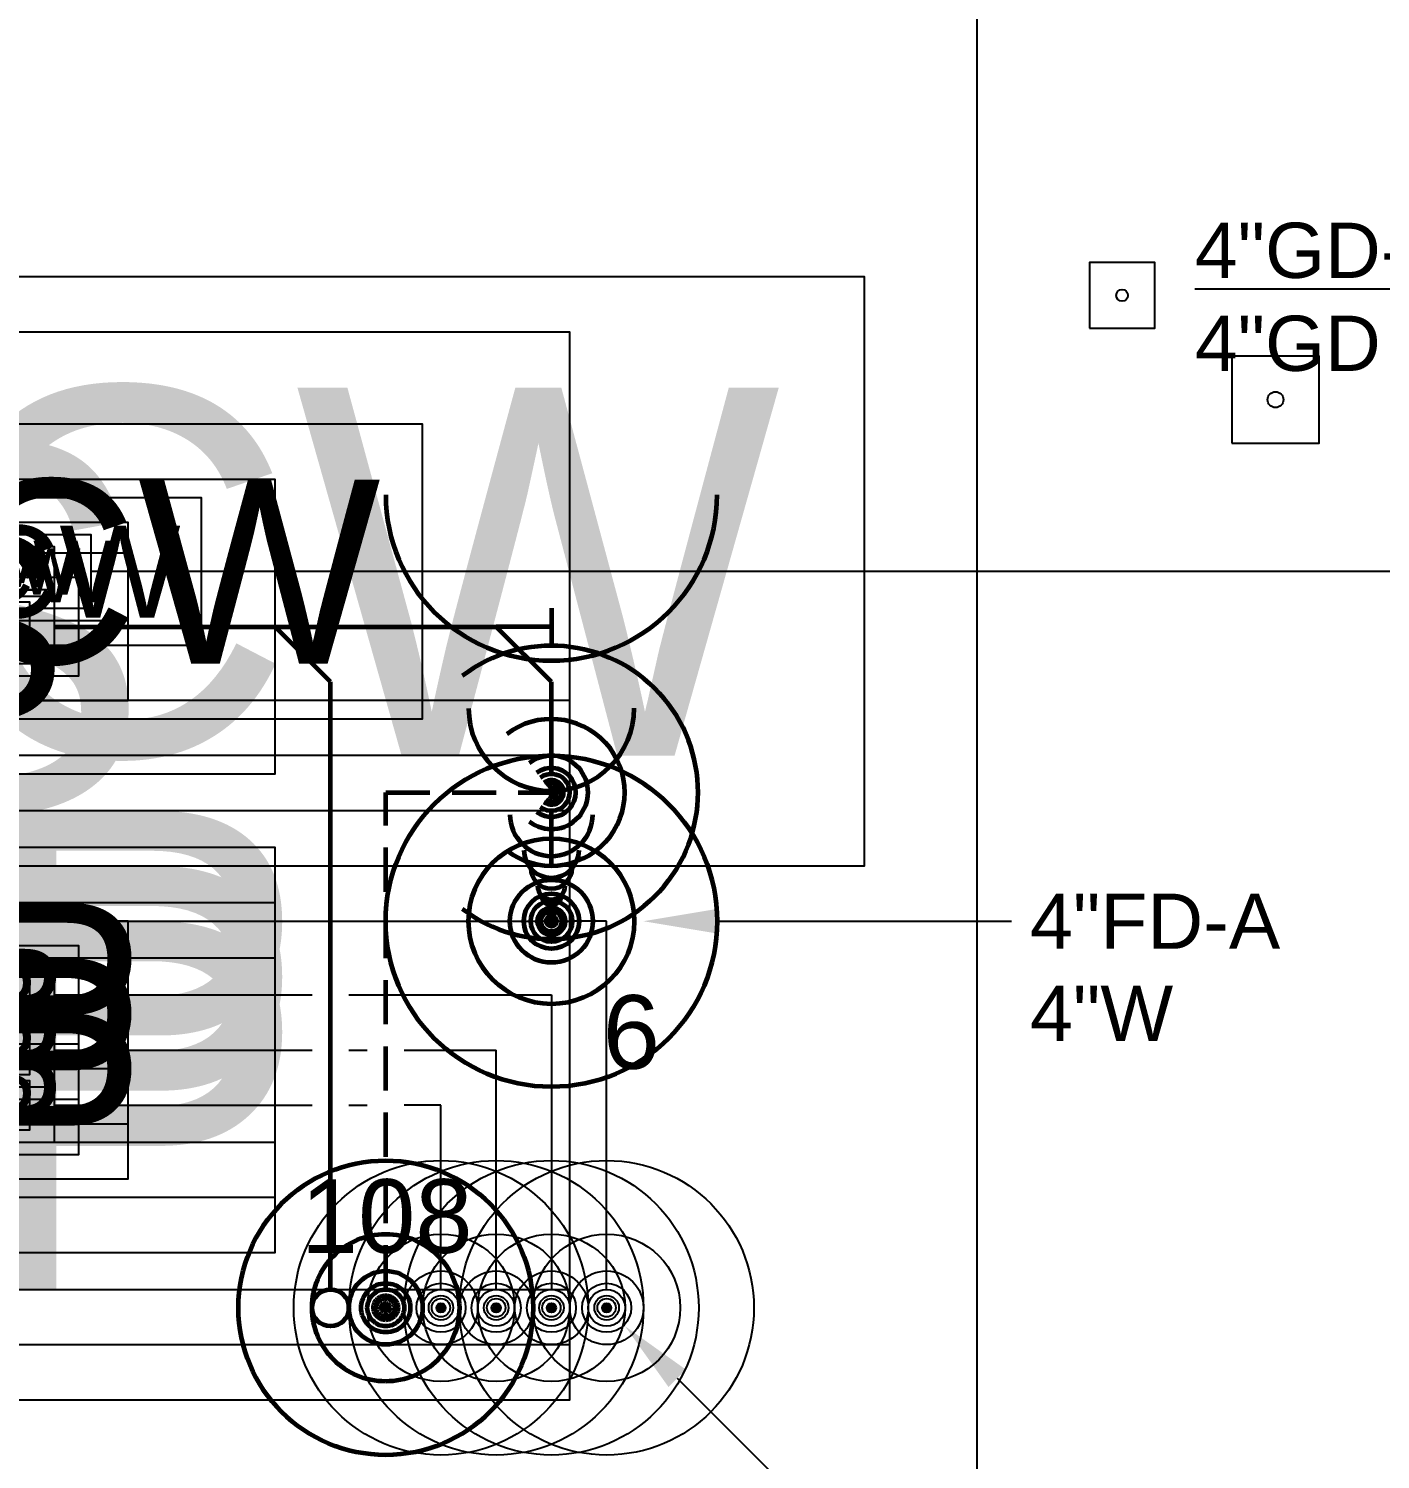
# Model space of a CAD drawing. Extents: x -3956 to 1666, y -2601 to 1886.
# Drawn here: x -2780.2 to -2559.9, y 85 to 318.2 of the extents above; entities that cross this region are included whole.
import ezdxf
from ezdxf.enums import TextEntityAlignment as Align

# ---------------------------------------------------------------- set-up
doc = ezdxf.new("R2010")
doc.units = 0
doc.header["$LTSCALE"] = 36
doc.header["$MEASUREMENT"] = 0
doc.linetypes.add('VENT', pattern=[0.30000000000000004, 0.2, -0.1])
for name, color, linetype in [('G-ANNO-TEXT', 70, 'Continuous'), ('P-GD-N', 3, 'Continuous'), ('P-GD-N @ 128', 3, 'Continuous'), ('P-GD-N @ 96', 3, 'Continuous'), ('P-NDCW-N', 4, 'Continuous'), ('P-NDCW-N @ 1 (1)', 4, 'Continuous'), ('P-NDCW-N @ 1 (2)', 4, 'Continuous'), ('P-NDCW-N @ 128', 4, 'Continuous'), ('P-NDCW-N @ 192', 4, 'Continuous'), ('P-NDCW-N @ 384', 4, 'Continuous'), ('P-NDCW-N @ 48', 4, 'Continuous'), ('P-NDCW-N @ 64', 4, 'Continuous'), ('P-NDCW-N @ 768', 4, 'Continuous'), ('P-NDCW-N @ 96', 4, 'Continuous'), ('P-TP-N', 4, 'Continuous'), ('P-TP-N @ 1 (1)', 4, 'Continuous'), ('P-TP-N @ 1 (2)', 4, 'Continuous'), ('P-TP-N @ 12', 4, 'Continuous'), ('P-TP-N @ 128', 4, 'Continuous'), ('P-TP-N @ 16', 4, 'Continuous'), ('P-TP-N @ 192', 4, 'Continuous'), ('P-TP-N @ 2', 4, 'Continuous'), ('P-TP-N @ 24', 4, 'Continuous'), ('P-TP-N @ 384', 4, 'Continuous'), ('P-TP-N @ 4', 4, 'Continuous'), ('P-TP-N @ 48', 4, 'Continuous'), ('P-TP-N @ 64', 4, 'Continuous'), ('P-TP-N @ 768', 4, 'Continuous'), ('P-TP-N @ 8', 4, 'Continuous'), ('P-TP-N @ 96', 4, 'Continuous')]:
    doc.layers.add(name, color=color, linetype=linetype)
doc.layers.add('P-SAN-DFU', color=7, linetype='Continuous', plot=False)
for name, color, linetype, lineweight in [('P-SAN-N', 6, 'Continuous', 60), ('P-SAN-N @ 1 (1)', 6, 'Continuous', 60), ('P-SAN-N @ 1 (2)', 6, 'Continuous', 60), ('P-SAN-N @ 12', 6, 'Continuous', 60), ('P-SAN-N @ 128', 6, 'Continuous', 60), ('P-SAN-N @ 16', 6, 'Continuous', 60), ('P-SAN-N @ 192', 6, 'Continuous', 60), ('P-SAN-N @ 2', 6, 'Continuous', 60), ('P-SAN-N @ 24', 6, 'Continuous', 60), ('P-SAN-N @ 384', 6, 'Continuous', 60), ('P-SAN-N @ 4', 6, 'Continuous', 60), ('P-SAN-N @ 48', 6, 'Continuous', 60), ('P-SAN-N @ 64', 6, 'Continuous', 60), ('P-SAN-N @ 768', 6, 'Continuous', 60), ('P-SAN-N @ 8', 6, 'Continuous', 60), ('P-SAN-N @ 96', 6, 'Continuous', 60), ('P-SANV-N', 5, 'VENT', 60), ('P-SANV-N @ 1 (1)', 5, 'VENT', 60), ('P-SANV-N @ 1 (2)', 5, 'VENT', 60), ('P-SANV-N @ 12', 5, 'VENT', 60), ('P-SANV-N @ 128', 5, 'VENT', 60), ('P-SANV-N @ 16', 5, 'VENT', 60), ('P-SANV-N @ 192', 5, 'VENT', 60), ('P-SANV-N @ 2', 5, 'VENT', 60), ('P-SANV-N @ 24', 5, 'VENT', 60), ('P-SANV-N @ 384', 5, 'VENT', 60), ('P-SANV-N @ 4', 5, 'VENT', 60), ('P-SANV-N @ 48', 5, 'VENT', 60), ('P-SANV-N @ 64', 5, 'VENT', 60), ('P-SANV-N @ 768', 5, 'VENT', 60), ('P-SANV-N @ 8', 5, 'VENT', 60), ('P-SANV-N @ 96', 5, 'VENT', 60)]:
    doc.layers.add(name, color=color, linetype=linetype, lineweight=lineweight)
doc.styles.add('Arial', font='arial.ttf')

# ---------------------------------------------------------------- blocks, each defined once
blk = doc.blocks.new('*U7')
blk.add_circle((0, 0), 0.03125)
blk = doc.blocks.new('*U1550')
at = {"layer": 'P-SANV-N @ 1 (1)'}
blk.add_blockref('*U7', (-2722.000000014937, 109.7428015229962), dxfattribs=at)
at = {"layer": 'P-SANV-N @ 1 (2)'}
blk.add_blockref('*U7', (-2722.000000014937, 109.7428015229962), dxfattribs=at)
at = {"layer": 'P-SANV-N @ 12', "xscale": 12, "yscale": 12, "zscale": 12}
blk.add_blockref('*U7', (-2722.000000014937, 109.7428015229962), dxfattribs=at)
at = {"layer": 'P-SANV-N @ 128', "xscale": 128, "yscale": 128, "zscale": 128}
blk.add_blockref('*U7', (-2722.000000014937, 109.7428015229962), dxfattribs=at)
at = {"layer": 'P-SANV-N @ 16', "xscale": 16, "yscale": 16, "zscale": 16}
blk.add_blockref('*U7', (-2722.000000014937, 109.7428015229962), dxfattribs=at)
at = {"layer": 'P-SANV-N @ 192', "xscale": 192, "yscale": 192, "zscale": 192}
blk.add_blockref('*U7', (-2722.000000014937, 109.7428015229962), dxfattribs=at)
at = {"layer": 'P-SANV-N @ 2', "xscale": 2, "yscale": 2, "zscale": 2}
blk.add_blockref('*U7', (-2722.000000014937, 109.7428015229962), dxfattribs=at)
at = {"layer": 'P-SANV-N @ 24', "xscale": 24, "yscale": 24, "zscale": 24}
blk.add_blockref('*U7', (-2722.000000014937, 109.7428015229962), dxfattribs=at)
at = {"layer": 'P-SANV-N @ 384', "xscale": 384, "yscale": 384, "zscale": 384}
blk.add_blockref('*U7', (-2722.000000014937, 109.7428015229962), dxfattribs=at)
at = {"layer": 'P-SANV-N @ 4', "xscale": 4, "yscale": 4, "zscale": 4}
blk.add_blockref('*U7', (-2722.000000014937, 109.7428015229962), dxfattribs=at)
at = {"layer": 'P-SANV-N @ 48', "xscale": 48, "yscale": 48, "zscale": 48}
blk.add_blockref('*U7', (-2722.000000014937, 109.7428015229962), dxfattribs=at)
at = {"layer": 'P-SANV-N @ 64', "xscale": 64, "yscale": 64, "zscale": 64}
blk.add_blockref('*U7', (-2722.000000014937, 109.7428015229962), dxfattribs=at)
at = {"layer": 'P-SANV-N @ 768', "xscale": 768, "yscale": 768, "zscale": 768}
blk.add_blockref('*U7', (-2722.000000014937, 109.7428015229962), dxfattribs=at)
at = {"layer": 'P-SANV-N @ 8', "xscale": 8, "yscale": 8, "zscale": 8}
blk.add_blockref('*U7', (-2722.000000014937, 109.7428015229962), dxfattribs=at)
at = {"layer": 'P-SANV-N @ 96', "xscale": 96, "yscale": 96, "zscale": 96}
blk.add_blockref('*U7', (-2722.000000014937, 109.7428015229962), dxfattribs=at)
blk = doc.blocks.new('*U1551')
at = {"layer": 'P-TP-N @ 1 (1)'}
blk.add_blockref('*U7', (-2713.000000014937, 109.7428015229962), dxfattribs=at)
at = {"layer": 'P-TP-N @ 1 (2)'}
blk.add_blockref('*U7', (-2713.000000014937, 109.7428015229962), dxfattribs=at)
at = {"layer": 'P-TP-N @ 12', "xscale": 12, "yscale": 12, "zscale": 12}
blk.add_blockref('*U7', (-2713.000000014937, 109.7428015229962), dxfattribs=at)
at = {"layer": 'P-TP-N @ 128', "xscale": 128, "yscale": 128, "zscale": 128}
blk.add_blockref('*U7', (-2713.000000014937, 109.7428015229962), dxfattribs=at)
at = {"layer": 'P-TP-N @ 16', "xscale": 16, "yscale": 16, "zscale": 16}
blk.add_blockref('*U7', (-2713.000000014937, 109.7428015229962), dxfattribs=at)
at = {"layer": 'P-TP-N @ 192', "xscale": 192, "yscale": 192, "zscale": 192}
blk.add_blockref('*U7', (-2713.000000014937, 109.7428015229962), dxfattribs=at)
at = {"layer": 'P-TP-N @ 2', "xscale": 2, "yscale": 2, "zscale": 2}
blk.add_blockref('*U7', (-2713.000000014937, 109.7428015229962), dxfattribs=at)
at = {"layer": 'P-TP-N @ 24', "xscale": 24, "yscale": 24, "zscale": 24}
blk.add_blockref('*U7', (-2713.000000014937, 109.7428015229962), dxfattribs=at)
at = {"layer": 'P-TP-N @ 384', "xscale": 384, "yscale": 384, "zscale": 384}
blk.add_blockref('*U7', (-2713.000000014937, 109.7428015229962), dxfattribs=at)
at = {"layer": 'P-TP-N @ 4', "xscale": 4, "yscale": 4, "zscale": 4}
blk.add_blockref('*U7', (-2713.000000014937, 109.7428015229962), dxfattribs=at)
at = {"layer": 'P-TP-N @ 48', "xscale": 48, "yscale": 48, "zscale": 48}
blk.add_blockref('*U7', (-2713.000000014937, 109.7428015229962), dxfattribs=at)
at = {"layer": 'P-TP-N @ 64', "xscale": 64, "yscale": 64, "zscale": 64}
blk.add_blockref('*U7', (-2713.000000014937, 109.7428015229962), dxfattribs=at)
at = {"layer": 'P-TP-N @ 768', "xscale": 768, "yscale": 768, "zscale": 768}
blk.add_blockref('*U7', (-2713.000000014937, 109.7428015229962), dxfattribs=at)
at = {"layer": 'P-TP-N @ 8', "xscale": 8, "yscale": 8, "zscale": 8}
blk.add_blockref('*U7', (-2713.000000014937, 109.7428015229962), dxfattribs=at)
at = {"layer": 'P-TP-N @ 96', "xscale": 96, "yscale": 96, "zscale": 96}
blk.add_blockref('*U7', (-2713.000000014937, 109.7428015229962), dxfattribs=at)
blk = doc.blocks.new('*U1569')
at = {"layer": 'P-TP-N @ 1 (1)'}
blk.add_blockref('*U7', (-2704.000000014937, 109.7428015229962), dxfattribs=at)
at = {"layer": 'P-TP-N @ 1 (2)'}
blk.add_blockref('*U7', (-2704.000000014937, 109.7428015229962), dxfattribs=at)
at = {"layer": 'P-TP-N @ 12', "xscale": 12, "yscale": 12, "zscale": 12}
blk.add_blockref('*U7', (-2704.000000014937, 109.7428015229962), dxfattribs=at)
at = {"layer": 'P-TP-N @ 128', "xscale": 128, "yscale": 128, "zscale": 128}
blk.add_blockref('*U7', (-2704.000000014937, 109.7428015229962), dxfattribs=at)
at = {"layer": 'P-TP-N @ 16', "xscale": 16, "yscale": 16, "zscale": 16}
blk.add_blockref('*U7', (-2704.000000014937, 109.7428015229962), dxfattribs=at)
at = {"layer": 'P-TP-N @ 192', "xscale": 192, "yscale": 192, "zscale": 192}
blk.add_blockref('*U7', (-2704.000000014937, 109.7428015229962), dxfattribs=at)
at = {"layer": 'P-TP-N @ 2', "xscale": 2, "yscale": 2, "zscale": 2}
blk.add_blockref('*U7', (-2704.000000014937, 109.7428015229962), dxfattribs=at)
at = {"layer": 'P-TP-N @ 24', "xscale": 24, "yscale": 24, "zscale": 24}
blk.add_blockref('*U7', (-2704.000000014937, 109.7428015229962), dxfattribs=at)
at = {"layer": 'P-TP-N @ 384', "xscale": 384, "yscale": 384, "zscale": 384}
blk.add_blockref('*U7', (-2704.000000014937, 109.7428015229962), dxfattribs=at)
at = {"layer": 'P-TP-N @ 4', "xscale": 4, "yscale": 4, "zscale": 4}
blk.add_blockref('*U7', (-2704.000000014937, 109.7428015229962), dxfattribs=at)
at = {"layer": 'P-TP-N @ 48', "xscale": 48, "yscale": 48, "zscale": 48}
blk.add_blockref('*U7', (-2704.000000014937, 109.7428015229962), dxfattribs=at)
at = {"layer": 'P-TP-N @ 64', "xscale": 64, "yscale": 64, "zscale": 64}
blk.add_blockref('*U7', (-2704.000000014937, 109.7428015229962), dxfattribs=at)
at = {"layer": 'P-TP-N @ 768', "xscale": 768, "yscale": 768, "zscale": 768}
blk.add_blockref('*U7', (-2704.000000014937, 109.7428015229962), dxfattribs=at)
at = {"layer": 'P-TP-N @ 8', "xscale": 8, "yscale": 8, "zscale": 8}
blk.add_blockref('*U7', (-2704.000000014937, 109.7428015229962), dxfattribs=at)
at = {"layer": 'P-TP-N @ 96', "xscale": 96, "yscale": 96, "zscale": 96}
blk.add_blockref('*U7', (-2704.000000014937, 109.7428015229962), dxfattribs=at)
blk = doc.blocks.new('*U1570')
at = {"layer": 'P-TP-N @ 1 (1)'}
blk.add_blockref('*U7', (-2695.000000014937, 109.7428015229962), dxfattribs=at)
at = {"layer": 'P-TP-N @ 1 (2)'}
blk.add_blockref('*U7', (-2695.000000014937, 109.7428015229962), dxfattribs=at)
at = {"layer": 'P-TP-N @ 12', "xscale": 12, "yscale": 12, "zscale": 12}
blk.add_blockref('*U7', (-2695.000000014937, 109.7428015229962), dxfattribs=at)
at = {"layer": 'P-TP-N @ 128', "xscale": 128, "yscale": 128, "zscale": 128}
blk.add_blockref('*U7', (-2695.000000014937, 109.7428015229962), dxfattribs=at)
at = {"layer": 'P-TP-N @ 16', "xscale": 16, "yscale": 16, "zscale": 16}
blk.add_blockref('*U7', (-2695.000000014937, 109.7428015229962), dxfattribs=at)
at = {"layer": 'P-TP-N @ 192', "xscale": 192, "yscale": 192, "zscale": 192}
blk.add_blockref('*U7', (-2695.000000014937, 109.7428015229962), dxfattribs=at)
at = {"layer": 'P-TP-N @ 2', "xscale": 2, "yscale": 2, "zscale": 2}
blk.add_blockref('*U7', (-2695.000000014937, 109.7428015229962), dxfattribs=at)
at = {"layer": 'P-TP-N @ 24', "xscale": 24, "yscale": 24, "zscale": 24}
blk.add_blockref('*U7', (-2695.000000014937, 109.7428015229962), dxfattribs=at)
at = {"layer": 'P-TP-N @ 384', "xscale": 384, "yscale": 384, "zscale": 384}
blk.add_blockref('*U7', (-2695.000000014937, 109.7428015229962), dxfattribs=at)
at = {"layer": 'P-TP-N @ 4', "xscale": 4, "yscale": 4, "zscale": 4}
blk.add_blockref('*U7', (-2695.000000014937, 109.7428015229962), dxfattribs=at)
at = {"layer": 'P-TP-N @ 48', "xscale": 48, "yscale": 48, "zscale": 48}
blk.add_blockref('*U7', (-2695.000000014937, 109.7428015229962), dxfattribs=at)
at = {"layer": 'P-TP-N @ 64', "xscale": 64, "yscale": 64, "zscale": 64}
blk.add_blockref('*U7', (-2695.000000014937, 109.7428015229962), dxfattribs=at)
at = {"layer": 'P-TP-N @ 768', "xscale": 768, "yscale": 768, "zscale": 768}
blk.add_blockref('*U7', (-2695.000000014937, 109.7428015229962), dxfattribs=at)
at = {"layer": 'P-TP-N @ 8', "xscale": 8, "yscale": 8, "zscale": 8}
blk.add_blockref('*U7', (-2695.000000014937, 109.7428015229962), dxfattribs=at)
at = {"layer": 'P-TP-N @ 96', "xscale": 96, "yscale": 96, "zscale": 96}
blk.add_blockref('*U7', (-2695.000000014937, 109.7428015229962), dxfattribs=at)
blk = doc.blocks.new('*U1571')
at = {"layer": 'P-TP-N @ 1 (1)'}
blk.add_blockref('*U7', (-2686.000000014937, 109.7428015229962), dxfattribs=at)
at = {"layer": 'P-TP-N @ 1 (2)'}
blk.add_blockref('*U7', (-2686.000000014937, 109.7428015229962), dxfattribs=at)
at = {"layer": 'P-TP-N @ 12', "xscale": 12, "yscale": 12, "zscale": 12}
blk.add_blockref('*U7', (-2686.000000014937, 109.7428015229962), dxfattribs=at)
at = {"layer": 'P-TP-N @ 128', "xscale": 128, "yscale": 128, "zscale": 128}
blk.add_blockref('*U7', (-2686.000000014937, 109.7428015229962), dxfattribs=at)
at = {"layer": 'P-TP-N @ 16', "xscale": 16, "yscale": 16, "zscale": 16}
blk.add_blockref('*U7', (-2686.000000014937, 109.7428015229962), dxfattribs=at)
at = {"layer": 'P-TP-N @ 192', "xscale": 192, "yscale": 192, "zscale": 192}
blk.add_blockref('*U7', (-2686.000000014937, 109.7428015229962), dxfattribs=at)
at = {"layer": 'P-TP-N @ 2', "xscale": 2, "yscale": 2, "zscale": 2}
blk.add_blockref('*U7', (-2686.000000014937, 109.7428015229962), dxfattribs=at)
at = {"layer": 'P-TP-N @ 24', "xscale": 24, "yscale": 24, "zscale": 24}
blk.add_blockref('*U7', (-2686.000000014937, 109.7428015229962), dxfattribs=at)
at = {"layer": 'P-TP-N @ 384', "xscale": 384, "yscale": 384, "zscale": 384}
blk.add_blockref('*U7', (-2686.000000014937, 109.7428015229962), dxfattribs=at)
at = {"layer": 'P-TP-N @ 4', "xscale": 4, "yscale": 4, "zscale": 4}
blk.add_blockref('*U7', (-2686.000000014937, 109.7428015229962), dxfattribs=at)
at = {"layer": 'P-TP-N @ 48', "xscale": 48, "yscale": 48, "zscale": 48}
blk.add_blockref('*U7', (-2686.000000014937, 109.7428015229962), dxfattribs=at)
at = {"layer": 'P-TP-N @ 64', "xscale": 64, "yscale": 64, "zscale": 64}
blk.add_blockref('*U7', (-2686.000000014937, 109.7428015229962), dxfattribs=at)
at = {"layer": 'P-TP-N @ 768', "xscale": 768, "yscale": 768, "zscale": 768}
blk.add_blockref('*U7', (-2686.000000014937, 109.7428015229962), dxfattribs=at)
at = {"layer": 'P-TP-N @ 8', "xscale": 8, "yscale": 8, "zscale": 8}
blk.add_blockref('*U7', (-2686.000000014937, 109.7428015229962), dxfattribs=at)
at = {"layer": 'P-TP-N @ 96', "xscale": 96, "yscale": 96, "zscale": 96}
blk.add_blockref('*U7', (-2686.000000014937, 109.7428015229962), dxfattribs=at)
blk = doc.blocks.new('*U20')
at = {"linetype": 'Continuous'}
blk.add_circle((0, 0), 0.03515625, dxfattribs=at)
blk.add_arc((0.09046299364832541, 2.556089733746285e-18), 0.03515625, 90, 270, dxfattribs=at)
blk = doc.blocks.new('*U1578')
at = {"layer": 'P-SAN-N @ 1 (1)', "rotation": 90}
blk.add_blockref('*U20', (-2695.000000014937, 172.7428015229962), dxfattribs=at)
at = {"layer": 'P-SAN-N @ 1 (2)', "rotation": 90}
blk.add_blockref('*U20', (-2695.000000014937, 172.7428015229962), dxfattribs=at)
at = {"layer": 'P-SAN-N @ 12', "xscale": 12, "yscale": 12, "zscale": 12, "rotation": 90}
blk.add_blockref('*U20', (-2695.000000014937, 172.7428015229962), dxfattribs=at)
at = {"layer": 'P-SAN-N @ 128', "xscale": 128, "yscale": 128, "zscale": 128, "rotation": 90}
blk.add_blockref('*U20', (-2695.000000014937, 172.7428015229962), dxfattribs=at)
at = {"layer": 'P-SAN-N @ 16', "xscale": 16, "yscale": 16, "zscale": 16, "rotation": 90}
blk.add_blockref('*U20', (-2695.000000014937, 172.7428015229962), dxfattribs=at)
at = {"layer": 'P-SAN-N @ 192', "xscale": 192, "yscale": 192, "zscale": 192, "rotation": 90}
blk.add_blockref('*U20', (-2695.000000014937, 172.7428015229962), dxfattribs=at)
at = {"layer": 'P-SAN-N @ 2', "xscale": 2, "yscale": 2, "zscale": 2, "rotation": 90}
blk.add_blockref('*U20', (-2695.000000014937, 172.7428015229962), dxfattribs=at)
at = {"layer": 'P-SAN-N @ 24', "xscale": 24, "yscale": 24, "zscale": 24, "rotation": 90}
blk.add_blockref('*U20', (-2695.000000014937, 172.7428015229962), dxfattribs=at)
at = {"layer": 'P-SAN-N @ 384', "xscale": 384, "yscale": 384, "zscale": 384, "rotation": 90}
blk.add_blockref('*U20', (-2695.000000014937, 172.7428015229962), dxfattribs=at)
at = {"layer": 'P-SAN-N @ 4', "xscale": 4, "yscale": 4, "zscale": 4, "rotation": 90}
blk.add_blockref('*U20', (-2695.000000014937, 172.7428015229962), dxfattribs=at)
at = {"layer": 'P-SAN-N @ 48', "xscale": 48, "yscale": 48, "zscale": 48, "rotation": 90}
blk.add_blockref('*U20', (-2695.000000014937, 172.7428015229962), dxfattribs=at)
at = {"layer": 'P-SAN-N @ 64', "xscale": 64, "yscale": 64, "zscale": 64, "rotation": 90}
blk.add_blockref('*U20', (-2695.000000014937, 172.7428015229962), dxfattribs=at)
at = {"layer": 'P-SAN-N @ 768', "xscale": 768, "yscale": 768, "zscale": 768, "rotation": 90}
blk.add_blockref('*U20', (-2695.000000014937, 172.7428015229962), dxfattribs=at)
at = {"layer": 'P-SAN-N @ 8', "xscale": 8, "yscale": 8, "zscale": 8, "rotation": 90}
blk.add_blockref('*U20', (-2695.000000014937, 172.7428015229962), dxfattribs=at)
at = {"layer": 'P-SAN-N @ 96', "xscale": 96, "yscale": 96, "zscale": 96, "rotation": 90}
blk.add_blockref('*U20', (-2695.000000014937, 172.7428015229962), dxfattribs=at)
blk = doc.blocks.new('Pipe-Plan')
for p, q in [((-0.09375000000000007, -0.03124999999999999), (-0.09375000000000007, 0.03125000000000001)), ((-0.09375000000000007, 7.654042494670958e-18), (-4.510281037539698e-17, -2.8775150500842e-17))]:
    blk.add_line(p, q)
blk = doc.blocks.new('*U13')
at = {"linetype": 'Continuous'}
blk.add_arc((0, 0), 0.03111555437015312, 232.5669694738212, 127.4330305261797, dxfattribs=at)
blk = doc.blocks.new('*U1579')
at = {"layer": 'P-SAN-N @ 1 (1)'}
blk.add_blockref('*U13', (-2695.000000014937, 193.7428015229962), dxfattribs=at)
at = {"layer": 'P-SAN-N @ 1 (2)'}
blk.add_blockref('*U13', (-2695.000000014937, 193.7428015229962), dxfattribs=at)
at = {"layer": 'P-SAN-N @ 12', "xscale": 12, "yscale": 12, "zscale": 12}
blk.add_blockref('*U13', (-2695.000000014937, 193.7428015229962), dxfattribs=at)
at = {"layer": 'P-SAN-N @ 128', "xscale": 128, "yscale": 128, "zscale": 128}
blk.add_blockref('*U13', (-2695.000000014937, 193.7428015229962), dxfattribs=at)
at = {"layer": 'P-SAN-N @ 16', "xscale": 16, "yscale": 16, "zscale": 16}
blk.add_blockref('*U13', (-2695.000000014937, 193.7428015229962), dxfattribs=at)
at = {"layer": 'P-SAN-N @ 192', "xscale": 192, "yscale": 192, "zscale": 192}
blk.add_blockref('*U13', (-2695.000000014937, 193.7428015229962), dxfattribs=at)
at = {"layer": 'P-SAN-N @ 2', "xscale": 2, "yscale": 2, "zscale": 2}
blk.add_blockref('*U13', (-2695.000000014937, 193.7428015229962), dxfattribs=at)
at = {"layer": 'P-SAN-N @ 24', "xscale": 24, "yscale": 24, "zscale": 24}
blk.add_blockref('*U13', (-2695.000000014937, 193.7428015229962), dxfattribs=at)
at = {"layer": 'P-SAN-N @ 384', "xscale": 384, "yscale": 384, "zscale": 384}
blk.add_blockref('*U13', (-2695.000000014937, 193.7428015229962), dxfattribs=at)
at = {"layer": 'P-SAN-N @ 4', "xscale": 4, "yscale": 4, "zscale": 4}
blk.add_blockref('*U13', (-2695.000000014937, 193.7428015229962), dxfattribs=at)
at = {"layer": 'P-SAN-N @ 48', "xscale": 48, "yscale": 48, "zscale": 48}
blk.add_blockref('*U13', (-2695.000000014937, 193.7428015229962), dxfattribs=at)
at = {"layer": 'P-SAN-N @ 64', "xscale": 64, "yscale": 64, "zscale": 64}
blk.add_blockref('*U13', (-2695.000000014937, 193.7428015229962), dxfattribs=at)
at = {"layer": 'P-SAN-N @ 768', "xscale": 768, "yscale": 768, "zscale": 768}
blk.add_blockref('*U13', (-2695.000000014937, 193.7428015229962), dxfattribs=at)
at = {"layer": 'P-SAN-N @ 8', "xscale": 8, "yscale": 8, "zscale": 8}
blk.add_blockref('*U13', (-2695.000000014937, 193.7428015229962), dxfattribs=at)
at = {"layer": 'P-SAN-N @ 96', "xscale": 96, "yscale": 96, "zscale": 96}
blk.add_blockref('*U13', (-2695.000000014937, 193.7428015229962), dxfattribs=at)
blk = doc.blocks.new('*U68')
at = {"layer": 'DEFPOINTS'}
blk.add_lwpolyline([(-0.125, -0.06249999999999999), (0.125, -0.06249999999999998), (0.125, 0.06250000000000003), (-0.125, 0.0625)], close=True, dxfattribs=at)
at = {"style": 'Arial'}
blk.add_text('S', height=0.078125, dxfattribs=at).set_placement((-2.383437588677995e-17, 0), align=Align.MIDDLE)
blk = doc.blocks.new('*U1592')
at = {"layer": 'P-SAN-N @ 1 (1)', "linetype": 'ByBlock', "lineweight": -2}
blk.add_blockref('*U68', (-2788.000000014937, 220.7428015229962), dxfattribs=at)
at = {"layer": 'P-SAN-N @ 1 (2)', "linetype": 'ByBlock', "lineweight": -2}
blk.add_blockref('*U68', (-2788.000000014937, 220.7428015229962), dxfattribs=at)
at = {"layer": 'P-SAN-N @ 128', "linetype": 'ByBlock', "lineweight": -2, "xscale": 128, "yscale": 128, "zscale": 128}
blk.add_blockref('*U68', (-2788.000000014937, 220.7428015229962), dxfattribs=at)
at = {"layer": 'P-SAN-N @ 192', "linetype": 'ByBlock', "lineweight": -2, "xscale": 192, "yscale": 192, "zscale": 192}
blk.add_blockref('*U68', (-2788.000000014937, 220.7428015229962), dxfattribs=at)
at = {"layer": 'P-SAN-N @ 384', "linetype": 'ByBlock', "lineweight": -2, "xscale": 384, "yscale": 384, "zscale": 384}
blk.add_blockref('*U68', (-2788.000000014937, 220.7428015229962), dxfattribs=at)
at = {"layer": 'P-SAN-N @ 48', "linetype": 'ByBlock', "lineweight": -2, "xscale": 48, "yscale": 48, "zscale": 48}
blk.add_blockref('*U68', (-2788.000000014937, 220.7428015229962), dxfattribs=at)
at = {"layer": 'P-SAN-N @ 64', "linetype": 'ByBlock', "lineweight": -2, "xscale": 64, "yscale": 64, "zscale": 64}
blk.add_blockref('*U68', (-2788.000000014937, 220.7428015229962), dxfattribs=at)
at = {"layer": 'P-SAN-N @ 768', "linetype": 'ByBlock', "lineweight": -2, "xscale": 768, "yscale": 768, "zscale": 768}
blk.add_blockref('*U68', (-2788.000000014937, 220.7428015229962), dxfattribs=at)
at = {"layer": 'P-SAN-N @ 96', "linetype": 'ByBlock', "lineweight": -2, "xscale": 96, "yscale": 96, "zscale": 96}
blk.add_blockref('*U68', (-2788.000000014937, 220.7428015229962), dxfattribs=at)
blk = doc.blocks.new('*U66')
at = {"layer": 'DEFPOINTS'}
blk.add_lwpolyline([(-0.125, -0.0625), (0.125, -0.0625), (0.125, 0.0625), (-0.125, 0.0625)], close=True, dxfattribs=at)
at = {"style": 'Arial'}
blk.add_text('TP', height=0.078125, dxfattribs=at).set_placement((-3.235557227555699e-17, 1.387778780781446e-17), align=Align.MIDDLE)
blk = doc.blocks.new('*U1593')
at = {"layer": 'P-TP-N @ 1 (1)', "linetype": 'ByBlock', "lineweight": -2}
blk.add_blockref('*U66', (-2788.000000014937, 142.7428015229962), dxfattribs=at)
at = {"layer": 'P-TP-N @ 1 (2)', "linetype": 'ByBlock', "lineweight": -2}
blk.add_blockref('*U66', (-2788.000000014937, 142.7428015229962), dxfattribs=at)
at = {"layer": 'P-TP-N @ 128', "linetype": 'ByBlock', "lineweight": -2, "xscale": 128, "yscale": 128, "zscale": 128}
blk.add_blockref('*U66', (-2788.000000014937, 142.7428015229962), dxfattribs=at)
at = {"layer": 'P-TP-N @ 192', "linetype": 'ByBlock', "lineweight": -2, "xscale": 192, "yscale": 192, "zscale": 192}
blk.add_blockref('*U66', (-2788.000000014937, 142.7428015229962), dxfattribs=at)
at = {"layer": 'P-TP-N @ 384', "linetype": 'ByBlock', "lineweight": -2, "xscale": 384, "yscale": 384, "zscale": 384}
blk.add_blockref('*U66', (-2788.000000014937, 142.7428015229962), dxfattribs=at)
at = {"layer": 'P-TP-N @ 48', "linetype": 'ByBlock', "lineweight": -2, "xscale": 48, "yscale": 48, "zscale": 48}
blk.add_blockref('*U66', (-2788.000000014937, 142.7428015229962), dxfattribs=at)
at = {"layer": 'P-TP-N @ 64', "linetype": 'ByBlock', "lineweight": -2, "xscale": 64, "yscale": 64, "zscale": 64}
blk.add_blockref('*U66', (-2788.000000014937, 142.7428015229962), dxfattribs=at)
at = {"layer": 'P-TP-N @ 768', "linetype": 'ByBlock', "lineweight": -2, "xscale": 768, "yscale": 768, "zscale": 768}
blk.add_blockref('*U66', (-2788.000000014937, 142.7428015229962), dxfattribs=at)
at = {"layer": 'P-TP-N @ 96', "linetype": 'ByBlock', "lineweight": -2, "xscale": 96, "yscale": 96, "zscale": 96}
blk.add_blockref('*U66', (-2788.000000014937, 142.7428015229962), dxfattribs=at)
blk = doc.blocks.new('*U1594')
at = {"layer": 'P-TP-N @ 1 (1)', "linetype": 'ByBlock', "lineweight": -2}
blk.add_blockref('*U66', (-2788.000000014937, 151.7428015229962), dxfattribs=at)
at = {"layer": 'P-TP-N @ 1 (2)', "linetype": 'ByBlock', "lineweight": -2}
blk.add_blockref('*U66', (-2788.000000014937, 151.7428015229962), dxfattribs=at)
at = {"layer": 'P-TP-N @ 128', "linetype": 'ByBlock', "lineweight": -2, "xscale": 128, "yscale": 128, "zscale": 128}
blk.add_blockref('*U66', (-2788.000000014937, 151.7428015229962), dxfattribs=at)
at = {"layer": 'P-TP-N @ 192', "linetype": 'ByBlock', "lineweight": -2, "xscale": 192, "yscale": 192, "zscale": 192}
blk.add_blockref('*U66', (-2788.000000014937, 151.7428015229962), dxfattribs=at)
at = {"layer": 'P-TP-N @ 384', "linetype": 'ByBlock', "lineweight": -2, "xscale": 384, "yscale": 384, "zscale": 384}
blk.add_blockref('*U66', (-2788.000000014937, 151.7428015229962), dxfattribs=at)
at = {"layer": 'P-TP-N @ 48', "linetype": 'ByBlock', "lineweight": -2, "xscale": 48, "yscale": 48, "zscale": 48}
blk.add_blockref('*U66', (-2788.000000014937, 151.7428015229962), dxfattribs=at)
at = {"layer": 'P-TP-N @ 64', "linetype": 'ByBlock', "lineweight": -2, "xscale": 64, "yscale": 64, "zscale": 64}
blk.add_blockref('*U66', (-2788.000000014937, 151.7428015229962), dxfattribs=at)
at = {"layer": 'P-TP-N @ 768', "linetype": 'ByBlock', "lineweight": -2, "xscale": 768, "yscale": 768, "zscale": 768}
blk.add_blockref('*U66', (-2788.000000014937, 151.7428015229962), dxfattribs=at)
at = {"layer": 'P-TP-N @ 96', "linetype": 'ByBlock', "lineweight": -2, "xscale": 96, "yscale": 96, "zscale": 96}
blk.add_blockref('*U66', (-2788.000000014937, 151.7428015229962), dxfattribs=at)
blk = doc.blocks.new('*U1595')
at = {"layer": 'P-TP-N @ 1 (1)', "linetype": 'ByBlock', "lineweight": -2}
blk.add_blockref('*U66', (-2788.000000014937, 160.7428015229962), dxfattribs=at)
at = {"layer": 'P-TP-N @ 1 (2)', "linetype": 'ByBlock', "lineweight": -2}
blk.add_blockref('*U66', (-2788.000000014937, 160.7428015229962), dxfattribs=at)
at = {"layer": 'P-TP-N @ 128', "linetype": 'ByBlock', "lineweight": -2, "xscale": 128, "yscale": 128, "zscale": 128}
blk.add_blockref('*U66', (-2788.000000014937, 160.7428015229962), dxfattribs=at)
at = {"layer": 'P-TP-N @ 192', "linetype": 'ByBlock', "lineweight": -2, "xscale": 192, "yscale": 192, "zscale": 192}
blk.add_blockref('*U66', (-2788.000000014937, 160.7428015229962), dxfattribs=at)
at = {"layer": 'P-TP-N @ 384', "linetype": 'ByBlock', "lineweight": -2, "xscale": 384, "yscale": 384, "zscale": 384}
blk.add_blockref('*U66', (-2788.000000014937, 160.7428015229962), dxfattribs=at)
at = {"layer": 'P-TP-N @ 48', "linetype": 'ByBlock', "lineweight": -2, "xscale": 48, "yscale": 48, "zscale": 48}
blk.add_blockref('*U66', (-2788.000000014937, 160.7428015229962), dxfattribs=at)
at = {"layer": 'P-TP-N @ 64', "linetype": 'ByBlock', "lineweight": -2, "xscale": 64, "yscale": 64, "zscale": 64}
blk.add_blockref('*U66', (-2788.000000014937, 160.7428015229962), dxfattribs=at)
at = {"layer": 'P-TP-N @ 768', "linetype": 'ByBlock', "lineweight": -2, "xscale": 768, "yscale": 768, "zscale": 768}
blk.add_blockref('*U66', (-2788.000000014937, 160.7428015229962), dxfattribs=at)
at = {"layer": 'P-TP-N @ 96', "linetype": 'ByBlock', "lineweight": -2, "xscale": 96, "yscale": 96, "zscale": 96}
blk.add_blockref('*U66', (-2788.000000014937, 160.7428015229962), dxfattribs=at)
blk = doc.blocks.new('*U17')
at = {"linetype": 'Continuous'}
blk.add_lwpolyline([(-0.05555774199920424, -0.05555774199920421), (0.05555774199920421, -0.05555774199920424), (0.05555774199920425, 0.05555774199920421), (-0.05555774199920416, 0.05555774199920427)], close=True, dxfattribs=at)
at = {"color": 7, "linetype": 'Continuous'}
blk.add_circle((0, 0), 0.01, dxfattribs=at)
blk = doc.blocks.new('*U1597')
at = {"layer": 'P-GD-N @ 128', "xscale": 128, "yscale": 128, "zscale": 128}
blk.add_blockref('*U17', (-2577.000000014937, 257.7428015229966), dxfattribs=at)
at = {"layer": 'P-GD-N @ 96', "xscale": 96, "yscale": 96, "zscale": 96}
blk.add_blockref('*U17', (-2602.000000014937, 274.7428015229962), dxfattribs=at)
blk = doc.blocks.new('*U83')
at = {"layer": 'DEFPOINTS'}
blk.add_lwpolyline([(-0.1875, -0.06249999999999999), (0.1875, -0.0625), (0.1875, 0.0625), (-0.1875, 0.0625)], close=True, dxfattribs=at)
at = {"style": 'Arial'}
blk.add_text('NDCW', height=0.078125, dxfattribs=at).set_placement((-8.219560710945029e-17, 0), align=Align.MIDDLE)
blk = doc.blocks.new('*U1756')
at = {"layer": 'P-NDCW-N @ 1 (1)', "linetype": 'ByBlock', "lineweight": -2}
blk.add_blockref('*U83', (-2788.000000014937, 229.7428015229962), dxfattribs=at)
at = {"layer": 'P-NDCW-N @ 1 (2)', "linetype": 'ByBlock', "lineweight": -2}
blk.add_blockref('*U83', (-2788.000000014937, 229.7428015229962), dxfattribs=at)
at = {"layer": 'P-NDCW-N @ 128', "linetype": 'ByBlock', "lineweight": -2, "xscale": 128, "yscale": 128, "zscale": 128}
blk.add_blockref('*U83', (-2788.000000014937, 229.7428015229962), dxfattribs=at)
at = {"layer": 'P-NDCW-N @ 192', "linetype": 'ByBlock', "lineweight": -2, "xscale": 192, "yscale": 192, "zscale": 192}
blk.add_blockref('*U83', (-2788.000000014937, 229.7428015229962), dxfattribs=at)
at = {"layer": 'P-NDCW-N @ 384', "linetype": 'ByBlock', "lineweight": -2, "xscale": 384, "yscale": 384, "zscale": 384}
blk.add_blockref('*U83', (-2788.000000014937, 229.7428015229962), dxfattribs=at)
at = {"layer": 'P-NDCW-N @ 48', "linetype": 'ByBlock', "lineweight": -2, "xscale": 48, "yscale": 48, "zscale": 48}
blk.add_blockref('*U83', (-2788.000000014937, 229.7428015229962), dxfattribs=at)
at = {"layer": 'P-NDCW-N @ 64', "linetype": 'ByBlock', "lineweight": -2, "xscale": 64, "yscale": 64, "zscale": 64}
blk.add_blockref('*U83', (-2788.000000014937, 229.7428015229962), dxfattribs=at)
at = {"layer": 'P-NDCW-N @ 768', "linetype": 'ByBlock', "lineweight": -2, "xscale": 768, "yscale": 768, "zscale": 768}
blk.add_blockref('*U83', (-2788.000000014937, 229.7428015229962), dxfattribs=at)
at = {"layer": 'P-NDCW-N @ 96', "linetype": 'ByBlock', "lineweight": -2, "xscale": 96, "yscale": 96, "zscale": 96}
blk.add_blockref('*U83', (-2788.000000014937, 229.7428015229962), dxfattribs=at)

msp = doc.modelspace()

# ---------------------------------------------------------------- linework, layer by layer
at = {"layer": 'DEFPOINTS'}
msp.add_line((-2625.69665487008, 1886.102675198978), (-2625.69665487008, -345.8973325510765), dxfattribs=at)
at = {"layer": 'G-ANNO-TEXT'}
for points in [[(-2668.000000014937, 172.7428015229962), (-2638.000000014937, 172.7428015229962), (-2620.000000014937, 172.7428015229962)], [(-2674.514718640698, 98.25752014875764), (-2656.000000014937, 79.74280152299616), (-2620.000000014937, 79.74280152299616)]]:
    msp.add_lwpolyline(points, dxfattribs=at)
for points in [[(-2668.000000014937, 170.7428015229962), (-2680.000000014937, 172.7428015229962), (-2668.000000014937, 174.7428015229962)], [(-2675.928932203071, 96.84330658638453), (-2683.000000014937, 106.7428015229962), (-2673.100505078325, 99.67173371113063)]]:
    msp.add_solid(points, dxfattribs=at)
at = {"layer": 'P-NDCW-N'}
msp.add_line((-2089.000000014937, 229.7428015229962), (-2770.000000014937, 229.7428015229962), dxfattribs=at)
at = {"layer": 'P-SAN-N'}
for p, q in [((-2776.000000014937, 220.7428015229962), (-2704.000000014937, 220.7428015229962)), ((-2731.000000014937, 211.7428015229962), (-2740.000000014937, 220.7428015229962)), ((-2695.000000014937, 211.7428015229962), (-2704.000000014937, 220.7428015229962)), ((-2731.000000014937, 112.7428015229962), (-2731.000000014937, 211.7428015229962)), ((-2695.000000014937, 196.7428015229962), (-2695.000000014937, 211.7428015229962)), ((-2695.000000014937, 181.7428015229962), (-2695.000000014937, 190.7428015229962))]:
    msp.add_line(p, q, dxfattribs=at)
at = {"layer": 'P-SANV-N'}
for p, q in [((-2722.000000014937, 112.7428015229962), (-2722.000000014937, 193.7428015229962)), ((-2722.000000014937, 193.7428015229962), (-2695.000000014937, 193.7428015229962))]:
    msp.add_line(p, q, dxfattribs=at)
at = {"layer": 'P-TP-N'}
for p, q in [((-2686.000000014937, 172.7428015229962), (-2692.000000014937, 172.7428015229962)), ((-2686.000000014937, 112.7428015229962), (-2686.000000014937, 172.7428015229962)), ((-2776.000000014937, 160.7428015229962), (-2734.000000014937, 160.7428015229962)), ((-2728.000000014937, 160.7428015229962), (-2695.000000014937, 160.7428015229962)), ((-2695.000000014937, 160.7428015229962), (-2695.000000014937, 112.7428015229962)), ((-2776.000000014937, 151.7428015229962), (-2734.000000014937, 151.7428015229962)), ((-2728.000000014937, 151.7428015229962), (-2725.000000014937, 151.7428015229962)), ((-2719.000000014937, 151.7428015229962), (-2704.000000014937, 151.7428015229962)), ((-2704.000000014937, 112.7428015229962), (-2704.000000014937, 151.7428015229962)), ((-2776.000000014937, 142.7428015229962), (-2734.000000014937, 142.7428015229962)), ((-2728.000000014937, 142.7428015229962), (-2725.000000014937, 142.7428015229962)), ((-2713.000000014937, 142.7428015229962), (-2719.000000014937, 142.7428015229962)), ((-2713.000000014937, 112.7428015229962), (-2713.000000014937, 142.7428015229962))]:
    msp.add_line(p, q, dxfattribs=at)

# ---------------------------------------------------------------- block references
at = {"layer": 'P-GD-N'}
msp.add_blockref('*U1597', (0, 0), dxfattribs=at)
at = {"layer": 'P-NDCW-N'}
msp.add_blockref('*U1756', (0, 0), dxfattribs=at)
at = {"layer": 'P-SAN-N'}
for name in ['*U1592', '*U1578', '*U1579']:
    msp.add_blockref(name, (0, 0), dxfattribs=at)
at = {"layer": 'P-SAN-N @ 96', "xscale": 96, "yscale": 96, "zscale": 96, "rotation": 180}
msp.add_blockref('Pipe-Plan', (-2704.000000014937, 220.7428015229962), dxfattribs=at)
at = {"layer": 'P-SAN-N @ 96', "xscale": 96, "yscale": 96, "zscale": 96}
msp.add_blockref('*U7', (-2731.000000014937, 109.7428015229962), dxfattribs=at)
at = {"layer": 'P-SANV-N'}
msp.add_blockref('*U1550', (0, 0), dxfattribs=at)
at = {"layer": 'P-TP-N'}
for name in ['*U1595', '*U1594', '*U1593', '*U1551', '*U1569', '*U1570', '*U1571']:
    msp.add_blockref(name, (0, 0), dxfattribs=at)

# ---------------------------------------------------------------- texts
at = {"layer": 'G-ANNO-TEXT', "style": 'Arial'}
for s, p in [('%%U4"GD-A', (-2590.159618023122, 277.589322668972)), ('4"GD', (-2590.159618023122, 262.4358438149475))]:
    msp.add_text(s, height=9, dxfattribs=at).set_placement(p)
at = {"layer": 'G-ANNO-TEXT', "insert": (-2617.000000014937, 177.2428015229962), "char_height": 9, "attachment_point": 1, "style": 'Arial'}
msp.add_mtext('4"FD-A\\P4"W', dxfattribs=at)
at = {"layer": 'P-SAN-DFU', "color": 3, "style": 'Arial'}
for s, p in [('6', (-2686.630286508797, 148.6936882897083)), ('108', (-2735.825375185469, 118.6936882897083))]:
    msp.add_text(s, height=12, dxfattribs=at).set_placement(p)

doc.saveas('drawing.dxf')
